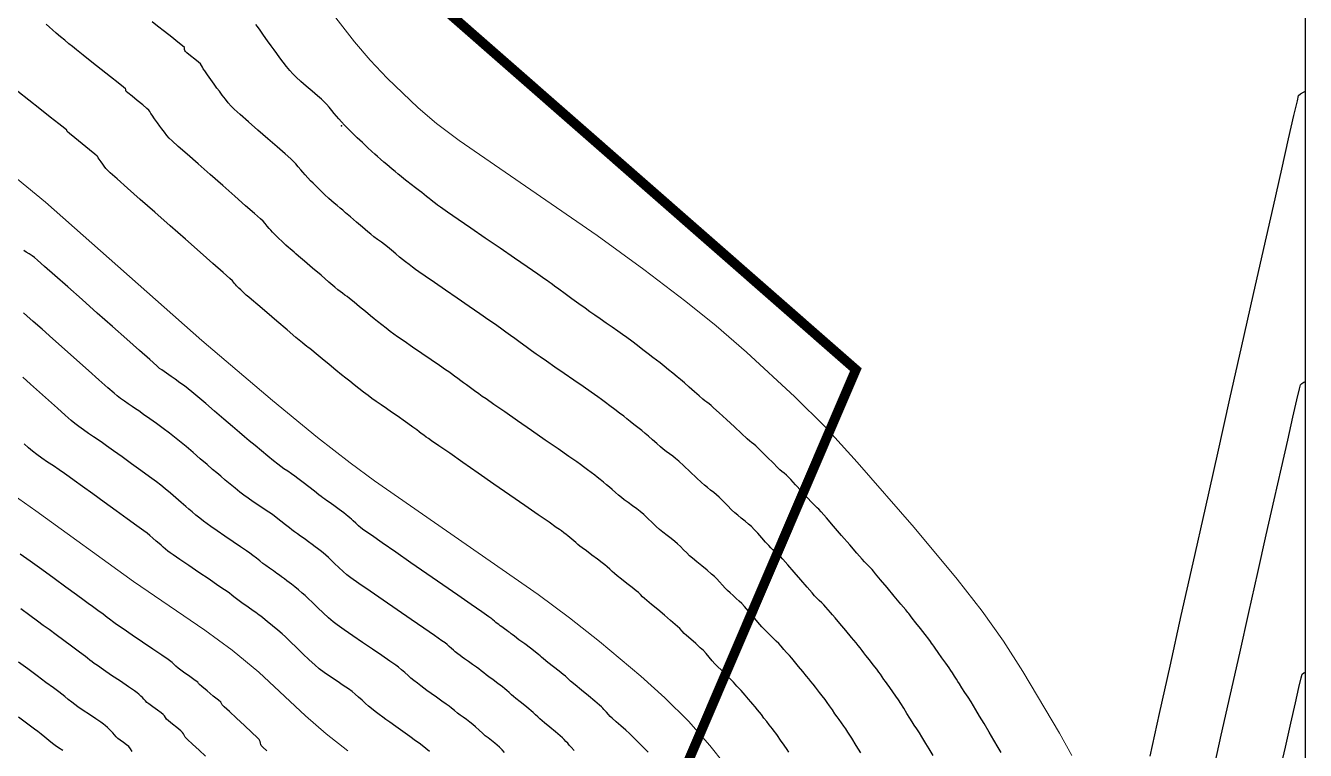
# Model space of a CAD drawing. Extents: x 27 to 849, y 0 to 853.
# Drawn here: x 716.7 to 848.9, y 452.6 to 527.4 of the extents above; entities that cross this region are included whole.
import ezdxf

# ---------------------------------------------------------------- set-up
doc = ezdxf.new("R2010")
doc.units = 0
doc.header["$LTSCALE"] = 2
for name, color, linetype in [('ARQ - PORTAS E ESQUADRIAS 1-50', 2, 'Continuous'), ('Curva 1 m', 5, 'Continuous'), ('Curva Mestra', 1, 'Continuous')]:
    doc.layers.add(name, color=color, linetype=linetype)

msp = doc.modelspace()

# ---------------------------------------------------------------- linework, layer by layer
at = {"layer": 'ARQ - PORTAS E ESQUADRIAS 1-50', "elevation": 45}
msp.add_lwpolyline([(848.94, 852.52), (26.51, 852.52), (26.51, 7.38), (848.94, 7.38)], close=True, dxfattribs=at)
at = {"layer": 'ARQ - PORTAS E ESQUADRIAS 1-50', "const_width": 1}
msp.add_lwpolyline([(619.66, 64.96), (532.95, 53.73), (488.22, 57.38), (464.07, 66.69), (452.24, 74.7), (148.79, 382.23), (76.61, 469.9), (65.46, 493.56), (62.14, 582.82), (440.6, 808.53), (802.5, 491.86), (619.66, 64.96)], close=True, dxfattribs=at)
at = {"layer": 'ARQ - PORTAS E ESQUADRIAS 1-50'}
msp.add_point((749.37, 517.04), dxfattribs=at)
msp.add_point((749.37, 517.04), dxfattribs=at)
at = {"layer": 'Curva 1 m', "linetype": 'Continuous', "lineweight": -3}
for points, elevation in [([(810.47, 452.04), (810.07, 452.71), (809.74, 453.27), (809.53, 453.62), (809.31, 453.96), (809.06, 454.35), (808.8, 454.76), (808.54, 455.15), (808.33, 455.49), (808.09, 455.87), (807.78, 456.37), (807.45, 456.9), (807.14, 457.4), (806.89, 457.78), (806.64, 458.15), (806.32, 458.59), (806.01, 459.03), (805.73, 459.41), (805.56, 459.66), (805.4, 459.88), (805.22, 460.15), (805.04, 460.41), (804.88, 460.64), (804.66, 460.92), (804.3, 461.39), (803.9, 461.91), (803.54, 462.36), (803.34, 462.61), (803.16, 462.86), (802.94, 463.13), (802.75, 463.37), (802.52, 463.65), (802.04, 464.22), (801.45, 464.93), (800.85, 465.65), (800.36, 466.24), (800.09, 466.55), (799.88, 466.79), (799.65, 467.06), (799.41, 467.33), (799.2, 467.56), (798.98, 467.78), (798.71, 468.04), (798.45, 468.3), (798.23, 468.52), (797.97, 468.82), (797.46, 469.4), (796.81, 470.15), (796.12, 470.96), (795.47, 471.71), (794.96, 472.29), (794.7, 472.58), (794.48, 472.79), (794.2, 473.03), (793.93, 473.26), (793.71, 473.47), (793.5, 473.69), (793.17, 474.05), (792.77, 474.5), (792.36, 474.96), (791.99, 475.36), (791.71, 475.65), (791.41, 475.92), (791.05, 476.22), (790.66, 476.52), (790.3, 476.82), (790, 477.08), (789.66, 477.4), (789.24, 477.83), (788.79, 478.28), (788.39, 478.68), (788.12, 478.94), (787.84, 479.17), (787.5, 479.43), (787.17, 479.69), (786.88, 479.92), (786.57, 480.2), (786.04, 480.7), (785.39, 481.3), (784.74, 481.91), (784.2, 482.4), (783.88, 482.68), (783.59, 482.91), (783.24, 483.17), (782.89, 483.42), (782.59, 483.65), (782.31, 483.88), (781.93, 484.22), (781.49, 484.61), (781.07, 484.98), (780.72, 485.28), (780.38, 485.56), (779.99, 485.88), (779.58, 486.21), (779.18, 486.52), (778.84, 486.79), (778.52, 487.04), (778.09, 487.37), (777.61, 487.74), (777.1, 488.12), (776.63, 488.48), (776.22, 488.78), (775.83, 489.06), (775.17, 489.52), (774.33, 490.1), (773.37, 490.77), (772.37, 491.46), (771.4, 492.12), (770.55, 492.72), (769.88, 493.18), (769.46, 493.47), (769, 493.8), (768.43, 494.22), (767.83, 494.65), (767.27, 495.06), (766.83, 495.39), (766.57, 495.57), (766.34, 495.74), (766.07, 495.94), (765.8, 496.14), (765.56, 496.31), (765.26, 496.52), (764.6, 496.97), (763.66, 497.62), (762.54, 498.39), (761.33, 499.22), (760.11, 500.06), (758.97, 500.84), (758.02, 501.49), (757.34, 501.97), (757.02, 502.19), (756.7, 502.43), (756.34, 502.71), (755.98, 502.99), (755.67, 503.24), (755.37, 503.48), (754.96, 503.82), (754.52, 504.18), (754.1, 504.52), (753.8, 504.77), (753.48, 505.01), (753.1, 505.3), (752.72, 505.58), (752.39, 505.83), (752.07, 506.1), (751.55, 506.55), (750.92, 507.08), (750.3, 507.62), (749.78, 508.06), (749.49, 508.31), (749.22, 508.53), (748.91, 508.79), (748.6, 509.05), (748.34, 509.28), (748.06, 509.54), (747.62, 509.95), (747.14, 510.41), (746.7, 510.83), (746.42, 511.1), (746.17, 511.36), (745.89, 511.66), (745.61, 511.97), (745.37, 512.23), (745.15, 512.49), (744.9, 512.79), (744.64, 513.1), (744.41, 513.35), (744.13, 513.61), (743.54, 514.13), (742.71, 514.86), (741.75, 515.7), (740.73, 516.59), (739.76, 517.44), (738.91, 518.19), (738.28, 518.76), (737.95, 519.06), (737.67, 519.39), (737.37, 519.77), (737.05, 520.19), (736.76, 520.59), (736.5, 520.93), (736.22, 521.32), (735.87, 521.8), (735.52, 522.3), (735.24, 522.7), (735.09, 522.91), (735, 523.07), (734.89, 523.27), (734.79, 523.43), (734.59, 523.6), (734.2, 523.92), (733.76, 524.27), (733.4, 524.56), (733.24, 524.7), (733.19, 524.81), (733.15, 524.92), (733.15, 525.03), (733.13, 525.13), (732.95, 525.28), (732.47, 525.66), (731.82, 526.17), (731.08, 526.75), (730.37, 527.31), (729.8, 527.76)], 32), ([(803.01, 452.29), (802.54, 453.04), (802.07, 453.8), (801.68, 454.42), (801.45, 454.77), (801.25, 455.06), (801.01, 455.39), (800.77, 455.73), (800.56, 456.02), (800.34, 456.34), (800.07, 456.74), (799.79, 457.15), (799.55, 457.48), (799.32, 457.8), (799.03, 458.17), (798.75, 458.52), (798.53, 458.8), (798.32, 459.07), (798.09, 459.37), (797.85, 459.67), (797.65, 459.93), (797.4, 460.23), (797.02, 460.69), (796.58, 461.22), (796.17, 461.71), (795.87, 462.06), (795.63, 462.33), (795.35, 462.65), (795.06, 462.98), (794.78, 463.3), (794.53, 463.57), (794.27, 463.83), (793.97, 464.13), (793.64, 464.44), (793.34, 464.74), (793.08, 465.01), (792.8, 465.32), (792.39, 465.8), (791.9, 466.37), (791.42, 466.93), (791.01, 467.41), (790.73, 467.71), (790.46, 467.96), (790.15, 468.24), (789.81, 468.53), (789.5, 468.8), (789.23, 469.05), (788.99, 469.31), (788.71, 469.61), (788.43, 469.94), (788.15, 470.25), (787.9, 470.5), (787.6, 470.76), (787.14, 471.15), (786.6, 471.59), (786.07, 472.03), (785.62, 472.41), (785.33, 472.65), (785.04, 472.93), (784.71, 473.27), (784.38, 473.61), (784.08, 473.89), (783.8, 474.12), (783.42, 474.42), (782.99, 474.75), (782.57, 475.08), (782.23, 475.36), (781.88, 475.67), (781.46, 476.06), (781.01, 476.49), (780.58, 476.89), (780.23, 477.2), (779.87, 477.48), (779.43, 477.81), (778.98, 478.14), (778.57, 478.43), (778.29, 478.65), (777.99, 478.9), (777.66, 479.19), (777.32, 479.49), (777.04, 479.74), (776.75, 479.97), (776.42, 480.24), (776.08, 480.51), (775.79, 480.74), (775.52, 480.95), (775.17, 481.23), (774.77, 481.53), (774.37, 481.82), (774.04, 482.07), (773.66, 482.34), (772.86, 482.9), (771.74, 483.67), (770.42, 484.59), (768.99, 485.58), (767.56, 486.57), (766.23, 487.49), (765.11, 488.26), (764.3, 488.83), (763.91, 489.1), (763.55, 489.36), (763.12, 489.67), (762.68, 489.99), (762.28, 490.28), (761.98, 490.5), (761.7, 490.71), (761.39, 490.94), (761.05, 491.18), (760.74, 491.42), (760.46, 491.62), (760.12, 491.85), (759.48, 492.29), (758.62, 492.88), (757.67, 493.53), (756.7, 494.19), (755.83, 494.79), (755.15, 495.26), (754.77, 495.53), (754.39, 495.81), (753.97, 496.14), (753.52, 496.49), (753.1, 496.82), (752.74, 497.11), (752.36, 497.41), (751.83, 497.85), (751.23, 498.34), (750.66, 498.81), (750.2, 499.19), (749.94, 499.4), (749.72, 499.56), (749.47, 499.75), (749.22, 499.94), (749, 500.11), (748.69, 500.37), (748.07, 500.9), (747.25, 501.6), (746.37, 502.35), (745.55, 503.04), (744.93, 503.57), (744.64, 503.82), (744.46, 503.97), (744.26, 504.14), (744.05, 504.32), (743.88, 504.47), (743.62, 504.7), (743.24, 505.07), (742.85, 505.44), (742.6, 505.68), (742.43, 505.85), (742.24, 506.06), (742.05, 506.26), (741.9, 506.43), (741.7, 506.67), (741.47, 506.95), (741.26, 507.18), (741, 507.42), (740.37, 507.97), (739.46, 508.78), (738.34, 509.76), (737.1, 510.86), (735.81, 511.99), (734.56, 513.09), (733.43, 514.09), (732.5, 514.91), (731.86, 515.49), (731.57, 515.75), (731.33, 516.03), (731.07, 516.36), (730.82, 516.7), (730.6, 517), (730.36, 517.33), (730.06, 517.75), (729.8, 518.12), (729.66, 518.31), (729.56, 518.49), (729.46, 518.66), (729.26, 518.83), (728.83, 519.19), (728.27, 519.64), (727.73, 520.08), (727.3, 520.42), (727.13, 520.56), (727.1, 520.64), (727.08, 520.72), (727.07, 520.79), (727.06, 520.85), (726.85, 521.02), (726.29, 521.46), (725.49, 522.1), (724.55, 522.84), (723.58, 523.6), (722.69, 524.31), (721.98, 524.87), (721.56, 525.21), (721.2, 525.5), (720.78, 525.86), (720.34, 526.23), (719.9, 526.6), (719.52, 526.94), (719.21, 527.21), (718.86, 527.52)], 33), ([(817.51, 452.32), (817.2, 452.86), (816.76, 453.59), (816.26, 454.44), (815.75, 455.31), (815.28, 456.1), (814.89, 456.75), (814.65, 457.15), (814.4, 457.55), (814.09, 458.03), (813.76, 458.54), (813.45, 459.02), (813.2, 459.41), (813.04, 459.65), (812.88, 459.92), (812.69, 460.23), (812.49, 460.54), (812.32, 460.8), (812.13, 461.08), (811.79, 461.55), (811.39, 462.11), (811, 462.66), (810.7, 463.09), (810.55, 463.3), (810.44, 463.45), (810.32, 463.63), (810.21, 463.79), (810.03, 464.02), (809.65, 464.51), (809.18, 465.12), (808.7, 465.73), (808.33, 466.2), (808.16, 466.43), (808.06, 466.55), (807.96, 466.68), (807.86, 466.8), (807.65, 467.06), (807.14, 467.66), (806.47, 468.47), (805.73, 469.35), (805.05, 470.17), (804.54, 470.78), (804.31, 471.05), (804.17, 471.21), (804.01, 471.39), (803.86, 471.55), (803.71, 471.71), (803.53, 471.88), (803.38, 472.03), (803.14, 472.3), (802.61, 472.92), (801.87, 473.77), (801.03, 474.74), (800.19, 475.71), (799.45, 476.57), (798.91, 477.18), (798.68, 477.45), (798.52, 477.59), (798.34, 477.75), (798.18, 477.89), (797.95, 478.14), (797.48, 478.65), (796.88, 479.32), (796.27, 479.98), (795.78, 480.52), (795.51, 480.8), (795.32, 480.97), (795.09, 481.16), (794.85, 481.35), (794.66, 481.52), (794.41, 481.76), (793.95, 482.22), (793.38, 482.78), (792.83, 483.33), (792.38, 483.77), (792.16, 483.99), (791.96, 484.15), (791.73, 484.32), (791.54, 484.48), (791.27, 484.72), (790.7, 485.25), (789.95, 485.95), (789.13, 486.7), (788.38, 487.4), (787.8, 487.93), (787.54, 488.17), (787.33, 488.32), (787.1, 488.49), (786.89, 488.65), (786.69, 488.82), (786.31, 489.15), (785.82, 489.58), (785.29, 490.05), (784.79, 490.48), (784.39, 490.83), (784.03, 491.13), (783.6, 491.48), (783.15, 491.84), (782.69, 492.21), (782.27, 492.55), (781.89, 492.84), (781.53, 493.12), (781.06, 493.48), (780.51, 493.9), (779.94, 494.34), (779.36, 494.78), (778.84, 495.17), (778.4, 495.49), (777.91, 495.84), (777.33, 496.24), (776.72, 496.67), (776.1, 497.09), (775.52, 497.49), (775.02, 497.84), (774.54, 498.19), (773.89, 498.65), (773.17, 499.17), (772.46, 499.69), (771.83, 500.15), (771.38, 500.48), (771.17, 500.64), (771.01, 500.76), (770.82, 500.89), (770.66, 501.01), (770.37, 501.21), (769.63, 501.72), (768.55, 502.46), (767.22, 503.37), (765.75, 504.39), (764.22, 505.44), (762.74, 506.46), (761.41, 507.37), (760.32, 508.12), (759.58, 508.64), (759.27, 508.85), (759.06, 509.01), (758.81, 509.2), (758.6, 509.37), (758.41, 509.52), (758.16, 509.73), (757.89, 509.95), (757.66, 510.13), (757.41, 510.33), (757.01, 510.63), (756.55, 510.98), (756.11, 511.31), (755.79, 511.56), (755.52, 511.78), (755.22, 512.04), (754.9, 512.31), (754.6, 512.57), (754.33, 512.8), (754.06, 513.02), (753.74, 513.29), (753.4, 513.57), (753.08, 513.85), (752.81, 514.09), (752.51, 514.36), (752.05, 514.79), (751.52, 515.29), (750.99, 515.8), (750.54, 516.23), (750.25, 516.52), (749.99, 516.79), (749.69, 517.1), (749.38, 517.44), (749.09, 517.75), (748.85, 518.02), (748.62, 518.29), (748.35, 518.61), (748.08, 518.94), (747.81, 519.26), (747.57, 519.52), (747.3, 519.77), (746.87, 520.14), (746.32, 520.61), (745.73, 521.12), (745.16, 521.61), (744.68, 522.05), (744.34, 522.38), (744.03, 522.73), (743.69, 523.14), (743.34, 523.6), (743, 524.06), (742.68, 524.49), (742.4, 524.86), (742.1, 525.28), (741.72, 525.81), (741.32, 526.37), (740.95, 526.89), (740.67, 527.29), (740.52, 527.5)], 31), ([(795.57, 452.37), (795.4, 452.63), (795.09, 453.08), (794.72, 453.61), (794.41, 454.08), (794.23, 454.33), (794.06, 454.54), (793.88, 454.78), (793.71, 454.99), (793.56, 455.19), (793.31, 455.52), (793.01, 455.89), (792.74, 456.25), (792.54, 456.5), (792.33, 456.75), (792.1, 457.03), (791.86, 457.32), (791.65, 457.56), (791.42, 457.83), (791.06, 458.24), (790.64, 458.72), (790.22, 459.19), (789.86, 459.58), (789.51, 459.94), (789.06, 460.38), (788.61, 460.82), (788.21, 461.21), (787.93, 461.49), (787.65, 461.81), (787.34, 462.18), (787.03, 462.54), (786.75, 462.85), (786.43, 463.15), (785.96, 463.57), (785.45, 464.02), (785.01, 464.4), (784.76, 464.63), (784.55, 464.86), (784.31, 465.13), (784.09, 465.35), (783.85, 465.56), (783.36, 465.97), (782.72, 466.51), (782.03, 467.08), (781.39, 467.61), (780.91, 468.02), (780.67, 468.22), (780.47, 468.41), (780.25, 468.64), (780.05, 468.84), (779.82, 469.02), (779.39, 469.36), (778.85, 469.79), (778.3, 470.22), (777.84, 470.58), (777.57, 470.8), (777.34, 471.01), (777.07, 471.26), (776.81, 471.51), (776.57, 471.72), (776.3, 471.93), (775.82, 472.29), (775.24, 472.72), (774.67, 473.14), (774.22, 473.47), (773.99, 473.65), (773.79, 473.82), (773.56, 474.02), (773.36, 474.19), (773.16, 474.35), (772.94, 474.54), (772.74, 474.69), (772.56, 474.83), (772.33, 475.01), (772.08, 475.2), (771.87, 475.36), (771.55, 475.57), (770.8, 476.1), (769.69, 476.87), (768.31, 477.82), (766.76, 478.9), (765.11, 480.04), (763.47, 481.18), (761.91, 482.26), (760.54, 483.22), (759.42, 483.99), (758.66, 484.52), (758.35, 484.74), (758.12, 484.9), (757.86, 485.09), (757.61, 485.28), (757.38, 485.44), (757.13, 485.63), (756.72, 485.93), (756.23, 486.28), (755.75, 486.63), (755.36, 486.92), (755.01, 487.16), (754.54, 487.48), (754.01, 487.84), (753.46, 488.22), (752.94, 488.57), (752.51, 488.88), (752.11, 489.18), (751.64, 489.54), (751.15, 489.92), (750.66, 490.3), (750.21, 490.66), (749.81, 490.98), (749.38, 491.32), (748.78, 491.81), (748.08, 492.39), (747.37, 492.97), (746.75, 493.48), (746.29, 493.86), (746.08, 494.03), (745.93, 494.14), (745.76, 494.27), (745.61, 494.39), (745.33, 494.62), (744.66, 495.19), (743.74, 495.97), (742.69, 496.86), (741.65, 497.76), (740.73, 498.54), (740.07, 499.1), (739.8, 499.33), (739.67, 499.44), (739.53, 499.55), (739.41, 499.66), (739.23, 499.83), (738.96, 500.08), (738.77, 500.26), (738.66, 500.38), (738.53, 500.52), (738.42, 500.64), (738.32, 500.76), (738.21, 500.9), (738.1, 501.01), (737.83, 501.26), (737.13, 501.88), (736.07, 502.82), (734.75, 503.98), (733.25, 505.31), (731.66, 506.71), (730.08, 508.11), (728.58, 509.43), (727.25, 510.6), (726.18, 511.55), (725.47, 512.18), (725.18, 512.44), (725.02, 512.63), (724.85, 512.86), (724.7, 513.06), (724.53, 513.3), (724.33, 513.57), (724.23, 513.72), (724.18, 513.81), (724.13, 513.89), (723.89, 514.09), (723.32, 514.56), (722.57, 515.17), (721.83, 515.78), (721.26, 516.24), (721.03, 516.43), (721, 516.51), (721, 516.58), (720.77, 516.75), (720.17, 517.23), (719.28, 517.93), (718.21, 518.77), (717.07, 519.67), (715.94, 520.57)], 34), ([(832.9, 451.94), (833.88, 456.36), (834.96, 461.23), (836.12, 466.46), (837.35, 471.93), (838.61, 477.56), (839.88, 483.23), (841.14, 488.85), (842.37, 494.31), (843.55, 499.51), (844.64, 504.35), (845.63, 508.74), (846.5, 512.55), (847.21, 515.7), (847.76, 518.09), (848.11, 519.6), (848.24, 520.15), (848.45, 520.33), (848.74, 520.5), (848.94, 520.62)], 29), ([(781.05, 452.36), (780.85, 452.57), (780.47, 452.96), (779.99, 453.44), (779.5, 453.91), (779.12, 454.28), (778.72, 454.64), (778.23, 455.08), (777.74, 455.51), (777.34, 455.87), (777.12, 456.06), (776.94, 456.26), (776.74, 456.49), (776.59, 456.65), (776.48, 456.77), (776.36, 456.91), (776.24, 457.03), (776.02, 457.21), (775.53, 457.62), (774.88, 458.17), (774.17, 458.76), (773.52, 459.31), (773.03, 459.71), (772.82, 459.89), (772.71, 460), (772.6, 460.12), (772.49, 460.22), (772.28, 460.39), (771.84, 460.74), (771.26, 461.19), (770.69, 461.64), (770.24, 462), (770.02, 462.18), (769.88, 462.3), (769.72, 462.44), (769.59, 462.57), (769.36, 462.74), (768.89, 463.09), (768.29, 463.54), (767.69, 463.98), (767.22, 464.33), (767, 464.5), (766.88, 464.59), (766.74, 464.71), (766.61, 464.8), (766.45, 464.92), (766.19, 465.11), (765.92, 465.3), (765.75, 465.42), (765.61, 465.53), (765.44, 465.65), (765.3, 465.77), (765.17, 465.89), (765.01, 466.03), (764.88, 466.14), (764.59, 466.34), (763.85, 466.86), (762.75, 467.62), (761.38, 468.57), (759.82, 469.64), (758.17, 470.79), (756.52, 471.93), (754.96, 473.01), (753.57, 473.98), (752.45, 474.76), (751.68, 475.29), (751.36, 475.52), (751.11, 475.74), (750.83, 476.01), (750.57, 476.26), (750.4, 476.42), (750.22, 476.57), (750.02, 476.74), (749.85, 476.88), (749.59, 477.07), (749.11, 477.42), (748.56, 477.82), (748.08, 478.17), (747.82, 478.36), (747.64, 478.49), (747.43, 478.64), (747.25, 478.77), (747.03, 478.94), (746.57, 479.3), (745.99, 479.76), (745.39, 480.22), (744.87, 480.62), (744.55, 480.87), (744.21, 481.1), (743.81, 481.37), (743.41, 481.63), (743.08, 481.87), (742.8, 482.09), (742.34, 482.46), (741.76, 482.93), (741.11, 483.47), (740.45, 484.01), (739.84, 484.51), (739.35, 484.93), (738.83, 485.36), (738.09, 485.99), (737.21, 486.75), (736.26, 487.56), (735.34, 488.35), (734.52, 489.04), (733.89, 489.58), (733.53, 489.87), (733.15, 490.17), (732.67, 490.51), (732.19, 490.86), (731.77, 491.15), (731.52, 491.33), (731.3, 491.48), (731.04, 491.66), (730.79, 491.83), (730.57, 491.99), (730.27, 492.25), (729.55, 492.89), (728.49, 493.83), (727.18, 494.99), (725.7, 496.3), (724.13, 497.69), (722.56, 499.09), (721.08, 500.4), (719.76, 501.57), (718.69, 502.51), (717.96, 503.15), (717.65, 503.42), (717.4, 503.6), (717.1, 503.8), (716.79, 504), (716.53, 504.17)], 36), ([(773.39, 452.55), (773.1, 452.87), (772.9, 453.1), (772.74, 453.28), (772.55, 453.48), (772.36, 453.68), (772.19, 453.85), (771.95, 454.07), (771.48, 454.46), (770.9, 454.94), (770.33, 455.41), (769.87, 455.8), (769.63, 456), (769.42, 456.21), (769.18, 456.45), (768.97, 456.65), (768.73, 456.85), (768.31, 457.18), (767.82, 457.57), (767.38, 457.91), (767.12, 458.12), (766.92, 458.3), (766.69, 458.51), (766.46, 458.72), (766.25, 458.9), (765.98, 459.11), (765.53, 459.45), (765.02, 459.82), (764.57, 460.15), (764.31, 460.35), (764.07, 460.54), (763.79, 460.77), (763.54, 460.96), (763.3, 461.13), (762.91, 461.41), (762.47, 461.73), (762.07, 462.01), (761.82, 462.19), (761.61, 462.35), (761.37, 462.53), (761.12, 462.72), (760.92, 462.89), (760.72, 463.06), (760.5, 463.27), (760.27, 463.47), (760.07, 463.64), (759.74, 463.87), (758.97, 464.4), (757.88, 465.16), (756.55, 466.07), (755.11, 467.06), (753.66, 468.06), (752.31, 469), (751.17, 469.79), (750.34, 470.38), (749.93, 470.68), (749.55, 471.01), (749.1, 471.43), (748.65, 471.86), (748.26, 472.23), (748.01, 472.48), (747.75, 472.69), (747.46, 472.94), (747.16, 473.18), (746.9, 473.38), (746.66, 473.57), (746.33, 473.81), (745.96, 474.08), (745.63, 474.32), (745.39, 474.49), (745.12, 474.68), (744.82, 474.9), (744.51, 475.13), (744.25, 475.32), (743.98, 475.53), (743.57, 475.85), (743.09, 476.23), (742.62, 476.59), (742.22, 476.89), (741.86, 477.14), (741.38, 477.46), (740.83, 477.83), (740.25, 478.22), (739.72, 478.58), (739.27, 478.9), (738.85, 479.22), (738.37, 479.61), (737.86, 480.03), (737.36, 480.45), (736.89, 480.85), (736.47, 481.19), (736.05, 481.55), (735.47, 482.05), (734.78, 482.65), (734.03, 483.29), (733.3, 483.92), (732.64, 484.47), (732.11, 484.9), (731.59, 485.3), (730.95, 485.78), (730.25, 486.28), (729.55, 486.78), (728.92, 487.23), (728.41, 487.59), (728.09, 487.82), (727.75, 488.06), (727.34, 488.33), (726.93, 488.61), (726.53, 488.89), (726.2, 489.14), (725.88, 489.42), (725.22, 489.99), (724.31, 490.8), (723.22, 491.77), (722.01, 492.85), (720.76, 493.96), (719.55, 495.04), (718.44, 496.02), (717.52, 496.83), (716.85, 497.42), (716.51, 497.71)], 37), ([(766.21, 452.33), (765.95, 452.6), (765.69, 452.87), (765.45, 453.09), (765.19, 453.31), (764.85, 453.57), (764.51, 453.84), (764.22, 454.07), (763.93, 454.33), (763.57, 454.65), (763.22, 454.97), (762.92, 455.23), (762.62, 455.46), (762.27, 455.73), (761.92, 455.98), (761.63, 456.2), (761.36, 456.41), (761.05, 456.66), (760.74, 456.91), (760.47, 457.12), (760.19, 457.32), (759.74, 457.64), (759.19, 458.03), (758.64, 458.42), (758.18, 458.75), (757.88, 458.96), (757.57, 459.2), (757.2, 459.48), (756.84, 459.76), (756.54, 460.01), (756.24, 460.27), (755.9, 460.58), (755.56, 460.88), (755.26, 461.14), (754.96, 461.35), (754.36, 461.77), (753.53, 462.33), (752.56, 462.99), (751.54, 463.69), (750.54, 464.38), (749.64, 465), (748.93, 465.5), (748.5, 465.83), (748.03, 466.23), (747.48, 466.74), (746.91, 467.28), (746.37, 467.81), (745.92, 468.24), (745.61, 468.53), (745.3, 468.79), (744.92, 469.11), (744.53, 469.43), (744.19, 469.71), (743.96, 469.89), (743.73, 470.06), (743.46, 470.26), (743.18, 470.46), (742.95, 470.63), (742.7, 470.81), (742.34, 471.07), (741.92, 471.37), (741.54, 471.65), (741.24, 471.86), (740.93, 472.11), (740.57, 472.39), (740.21, 472.67), (739.89, 472.91), (739.56, 473.14), (738.94, 473.56), (738.16, 474.09), (737.31, 474.66), (736.51, 475.21), (735.86, 475.65), (735.47, 475.93), (735.12, 476.2), (734.73, 476.51), (734.32, 476.85), (733.94, 477.18), (733.6, 477.46), (733.27, 477.74), (732.81, 478.14), (732.26, 478.61), (731.69, 479.1), (731.15, 479.56), (730.7, 479.93), (730.24, 480.28), (729.52, 480.8), (728.63, 481.45), (727.66, 482.15), (726.69, 482.85), (725.8, 483.49), (725.1, 483.99), (724.66, 484.31), (724.24, 484.6), (723.75, 484.93), (723.23, 485.28), (722.71, 485.64), (722.23, 485.98), (721.82, 486.29), (721.44, 486.61), (720.81, 487.16), (720.01, 487.88), (719.11, 488.69), (718.17, 489.54), (717.25, 490.35), (716.44, 491.08)], 38), ([(839.33, 450.01), (840.25, 454.12), (841.19, 458.34), (842.15, 462.59), (843.09, 466.8), (844.01, 470.9), (844.89, 474.8), (845.71, 478.43), (846.46, 481.72), (847.11, 484.58), (847.64, 486.95), (848.05, 488.73), (848.32, 489.87), (848.42, 490.28), (848.58, 490.42), (848.79, 490.55), (848.94, 490.63)], 28), ([(758.45, 452.45), (758.07, 452.75), (757.7, 453.04), (757.39, 453.28), (757.02, 453.54), (756.42, 453.98), (755.7, 454.49), (754.96, 455.01), (754.34, 455.45), (753.95, 455.74), (753.62, 455.98), (753.24, 456.27), (752.85, 456.58), (752.47, 456.87), (752.15, 457.13), (751.84, 457.4), (751.49, 457.72), (751.12, 458.05), (750.76, 458.37), (750.45, 458.63), (750.09, 458.89), (749.55, 459.26), (748.9, 459.69), (748.22, 460.15), (747.58, 460.59), (747.07, 460.98), (746.62, 461.37), (746.03, 461.91), (745.38, 462.53), (744.71, 463.17), (744.09, 463.77), (743.57, 464.26), (743.22, 464.58), (742.79, 464.95), (742.24, 465.41), (741.69, 465.86), (741.24, 466.22), (741.02, 466.4), (740.86, 466.52), (740.68, 466.65), (740.51, 466.77), (740.24, 466.96), (739.71, 467.35), (739.08, 467.8), (738.53, 468.2), (738.24, 468.41), (738.02, 468.58), (737.78, 468.77), (737.56, 468.94), (737.27, 469.14), (736.6, 469.59), (735.68, 470.22), (734.64, 470.92), (733.59, 471.64), (732.67, 472.27), (731.98, 472.73), (731.66, 472.96), (731.44, 473.13), (731.19, 473.33), (730.94, 473.54), (730.73, 473.72), (730.52, 473.9), (730.23, 474.15), (729.89, 474.45), (729.56, 474.73), (729.28, 474.96), (728.93, 475.22), (728.22, 475.74), (727.23, 476.45), (726.09, 477.29), (724.86, 478.17), (723.67, 479.03), (722.6, 479.81), (721.75, 480.42), (721.23, 480.79), (720.75, 481.13), (720.2, 481.51), (719.6, 481.91), (719, 482.32), (718.41, 482.73), (717.88, 483.1), (717.44, 483.43), (717.03, 483.78), (716.57, 484.19)], 39), ([(741.65, 452.52), (741.24, 452.88), (741.06, 453.04), (741.03, 453.16), (741, 453.29), (740.95, 453.47), (740.87, 453.67), (740.64, 453.89), (740.09, 454.41), (739.34, 455.11), (738.53, 455.86), (737.79, 456.55), (737.24, 457.06), (737.02, 457.27), (736.96, 457.39), (736.89, 457.52), (736.65, 457.72), (736.11, 458.16), (735.47, 458.69), (734.93, 459.13), (734.69, 459.34), (734.6, 459.46), (734.51, 459.59), (734.26, 459.77), (733.71, 460.17), (733.05, 460.64), (732.5, 461.04), (732.24, 461.23), (732.13, 461.35), (732.01, 461.48), (731.88, 461.61), (731.74, 461.73), (731.47, 461.92), (730.81, 462.37), (729.88, 463.01), (728.81, 463.73), (727.74, 464.45), (726.81, 465.09), (726.13, 465.55), (725.84, 465.75), (725.7, 465.86), (725.54, 466), (725.39, 466.11), (725.17, 466.27), (724.74, 466.6), (724.19, 467), (723.65, 467.4), (723.21, 467.72), (722.78, 468.03), (721.98, 468.62), (720.9, 469.4), (719.67, 470.29), (718.4, 471.21), (717.2, 472.08), (716.18, 472.82)], 41), ([(735.32, 451.96), (734.65, 452.58), (733.98, 453.19), (733.45, 453.68), (733.21, 453.9), (733.13, 454.06), (733.04, 454.25), (732.95, 454.41), (732.75, 454.58), (732.36, 454.9), (731.9, 455.27), (731.5, 455.59), (731.3, 455.77), (731.18, 455.93), (731.07, 456.11), (730.95, 456.27), (730.74, 456.43), (730.34, 456.72), (729.87, 457.05), (729.46, 457.34), (729.24, 457.5), (729.1, 457.66), (728.94, 457.84), (728.79, 458), (728.63, 458.16), (728.43, 458.35), (728.25, 458.5), (727.97, 458.7), (727.35, 459.12), (726.52, 459.68), (725.62, 460.29), (724.78, 460.86), (724.14, 461.3), (723.83, 461.52), (723.62, 461.68), (723.37, 461.88), (723.13, 462.07), (722.93, 462.24), (722.67, 462.43), (722.16, 462.81), (721.47, 463.32), (720.69, 463.89), (719.89, 464.48), (719.15, 465.03), (718.55, 465.46), (717.97, 465.89), (717.17, 466.47), (716.23, 467.15)], 42), ([(727.74, 452.44), (727.56, 452.72), (727.39, 452.95), (727.16, 453.13), (726.83, 453.36), (726.49, 453.59), (726.25, 453.77), (726.09, 453.94), (725.91, 454.15), (725.73, 454.35), (725.57, 454.53), (725.4, 454.7), (725.18, 454.9), (724.96, 455.11), (724.76, 455.27), (724.49, 455.47), (723.97, 455.81), (723.34, 456.24), (722.69, 456.68), (722.14, 457.05), (721.81, 457.28), (721.49, 457.53), (721.13, 457.82), (720.77, 458.11), (720.46, 458.36), (720.17, 458.58), (719.61, 459), (718.83, 459.57), (717.92, 460.24), (716.95, 460.96), (715.99, 461.66)], 43), ([(846.24, 450.09), (846.88, 452.9), (847.44, 455.37), (847.91, 457.45), (848.27, 459.03), (848.5, 460.04), (848.59, 460.41), (848.77, 460.55), (848.94, 460.64)], 27), ([(720.56, 452.53), (720.14, 452.81), (719.79, 453.05), (719.51, 453.27), (719.13, 453.57), (718.73, 453.9), (718.33, 454.22), (717.99, 454.49), (717.64, 454.75), (716.95, 455.27), (715.99, 455.97)], 44)]:
    msp.add_lwpolyline(points, dxfattribs=dict(at, elevation=elevation))
at = {"layer": 'Curva Mestra', "lineweight": 0}
for points, elevation in [([(824.81, 452.01), (823.54, 454.34), (819.76, 460.69), (817.76, 463.81), (815.54, 466.94), (812.97, 470.24), (808.53, 475.55), (802.65, 482.31), (799.32, 485.95), (796.19, 489.04), (791.19, 493.65), (788.07, 496.37), (784.94, 498.89), (780.58, 502.2), (775.76, 505.7), (761.53, 515.5), (759.18, 517.28), (757.27, 518.9), (754.07, 521.94), (752.32, 523.81), (750.72, 525.69), (748.3, 528.8)], 30), ([(788.9, 451.18), (787.43, 453.06), (785.2, 455.58), (782.78, 457.98), (780.29, 460.2), (776.01, 463.79), (772.92, 466.23), (769.69, 468.65), (752.79, 480.37), (750.26, 482.22), (746.88, 484.84), (742.22, 488.66), (734.95, 494.85), (718.8, 509.13), (714.93, 512.3)], 35), ([(750.02, 452.51), (747.77, 454.25), (745.64, 456.13), (740.83, 460.63), (738.08, 462.9), (735.23, 464.96), (727.86, 469.98), (717.79, 477.28), (713.07, 480.58)], 40)]:
    msp.add_lwpolyline(points, dxfattribs=dict(at, elevation=elevation)).dxf.unprotected_set("ltscale", 0)

doc.saveas('drawing.dxf')
